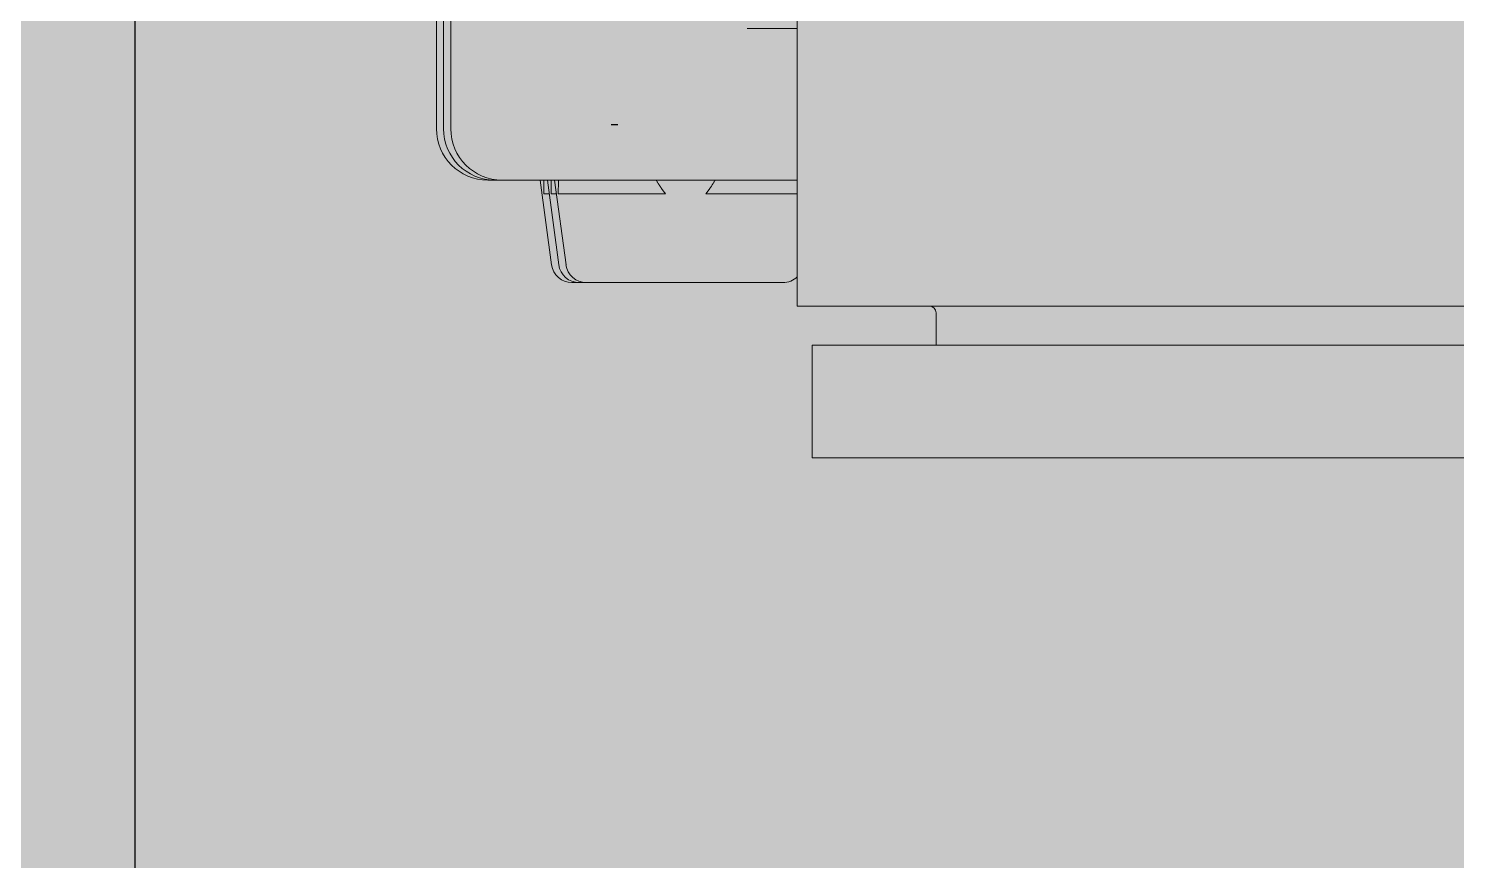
# Model space of a CAD drawing. Header units: centimetres. Extents: x 405564 to 502064, y 46284 to 60634.
# Drawn here: x 484580.83 to 484601.71, y 56721.81 to 56733.97 of the extents above; entities that cross this region are included whole.
import ezdxf

# ---------------------------------------------------------------- set-up
doc = ezdxf.new("R2010")
doc.units = ezdxf.units.CM
for name, pattern in [('ACAD_ISO07W100', [3, 0, -3]), ('CENTERX3', [23, 15, -3, 2, -3]), ('DOT', [0.25, 0, -0.25])]:
    doc.linetypes.add(name, pattern=pattern)
doc.layers.get('0').update_dxf_attribs({"color": 8, "lineweight": 9})
doc.layers.add('0-KRCN-MİMARİ-220526', color=8, linetype='Continuous', lineweight=9)
doc.layers.add('Visible (ISO)', color=8, linetype='Continuous', lineweight=18)
doc.layers.add('AS_DOS_TERAS_UST', color=8, linetype='ACAD_ISO07W100')
doc.layers.add('AS_NOT_MIMARI', color=8, linetype='Continuous')

# ---------------------------------------------------------------- blocks, each defined once
blk = doc.blocks.new('A$Cdfb98813')
h = blk.add_hatch()
h.set_pattern_fill('ANGLE', color=256, scale=0.3)
h.set_pattern_definition([(0, (182.2423, -979.0145), (0, 2.0955), [1.524, -0.5715]), (90, (182.2423, -979.0145), (-2.0955, 1e-16), [1.524, -0.5715])])
h.paths.add_polyline_path([(1918.018, 199.001), (1545.018, 199.001), (1545.018, 300), (1515.018, 300), (1515.018, 199.001), (238.979, 199.001), (238.979, -429.5), (238.979, -658.015), (1918.018, -658.015)])
h.paths.add_polyline_path([(268.979, -429.5), (268.979, 169.001), (1888.018, 169.001), (1888.018, -628.015), (268.979, -628.015), (268.979, -453.5)], flags=16)
h.paths.add_polyline_path([(1888.018, -429.5), (268.979, -429.5), (268.979, -459.5), (1888.018, -459.5)], flags=0)
h = blk.add_hatch()
h.set_pattern_fill('ANGLE', color=256)
h.set_pattern_definition([(0, (-483849.746, -58273.935), (0, 6.985), [5.08, -1.905]), (90, (-483849.746, -58273.935), (-6.985, 4e-16), [5.08, -1.905])])
h.paths.add_polyline_path([(425.139, -15.05), (800.139, -15.05), (800.139, -100), (900, -100), (900.139, -15.05), (1700, -15.05), (1700, -100), (1800, -100), (1800.139, -15.05), (2235.139, -15.05), (2235.139, -206), (425.139, -206.05)])
at = {"linetype": 'CENTERX3', "ltscale": 10}
blk.add_line((732.639, -697.89), (732.639, 242.136), dxfattribs=at)
at = {"layer": 'Visible (ISO)'}
for p, q in [((742.321, -102.65), (742.321, -84.65)), ((737.045, -96.408), (737.045, -100.058)), ((737.15, -96.408), (737.15, -100.058)), ((737.255, -96.408), (737.255, -100.058)), ((742.321, -98.594), (741.588, -98.594)), ((737.835, -100.808), (737.795, -100.808)), ((737.795, -100.808), (737.795, -100.808)), ((737.835, -100.808), (737.9, -100.808)), ((737.94, -100.808), (737.9, -100.808)), ((737.9, -100.808), (737.9, -100.808)), ((737.94, -100.808), (738.005, -100.808)), ((738.045, -100.808), (738.005, -100.808)), ((738.005, -100.808), (738.005, -100.808)), ((738.045, -100.808), (738.801, -100.808)), ((738.73, -102.048), (738.564, -100.808)), ((738.835, -102.048), (738.669, -100.808)), ((738.94, -102.048), (738.774, -100.808)), ((742.321, -100.808), (738.801, -100.808)), ((738.617, -101.008), (738.627, -101.008)), ((738.627, -101.008), (738.696, -101.008)), ((738.722, -101.008), (738.732, -101.008)), ((738.732, -101.008), (738.801, -101.008)), ((738.827, -101.008), (738.837, -101.008)), ((738.837, -101.008), (739.14, -101.008)), ((739.14, -101.008), (740.395, -101.008)), ((740.985, -101.008), (742.24, -101.008)), ((742.24, -101.008), (742.321, -101.008)), ((739.027, -102.308), (739.132, -102.308)), ((739.132, -102.308), (739.237, -102.308)), ((739.237, -102.308), (742.112, -102.308)), ((792.321, -102.65), (742.321, -102.65)), ((744.351, -103.22), (744.351, -102.75)), ((742.541, -103.22), (743.141, -103.22)), ((742.541, -103.22), (742.541, -104.87)), ((791.501, -103.22), (743.141, -103.22)), ((743.141, -104.87), (742.541, -104.87)), ((743.141, -104.87), (791.501, -104.87))]:
    blk.add_line(p, q, dxfattribs=at)
for centre, radius, start, end in [((737.795, -100.058), 0.75, 180, 270), ((737.9, -100.058), 0.75, 180, 270), ((738.005, -100.058), 0.75, 180, 270), ((739.027, -102.008), 0.3, 187.5946, 270), ((739.132, -102.008), 0.3, 187.5946, 270), ((739.237, -102.008), 0.3, 187.5946, 270), ((742.112, -102.008), 0.3, 270, 314.3471), ((744.251, -102.75), 0.1, 0, 90)]:
    blk.add_arc(centre, radius, start, end, dxfattribs=at)
for points, weights in [([(738.617, -101.008), (738.618, -100.927), (738.618, -100.808)], [1.01074308397, 1.00781971251, 1.0035555776]), ([(738.722, -101.008), (738.723, -100.927), (738.723, -100.808)], [1.01074308397, 1.00781971251, 1.0035555776]), ([(738.827, -101.008), (738.828, -100.927), (738.828, -100.808)], [1.01074308397, 1.00781971251, 1.0035555776]), ([(740.257, -100.808), (740.326, -100.927), (740.395, -101.008)], [1.0035555776, 1.00781971251, 1.01074308397]), ([(740.985, -101.008), (741.053, -100.927), (741.123, -100.808)], [1.01074308397, 1.00781971251, 1.0035555776])]:
    blk.add_rational_spline(points, weights, degree=2, dxfattribs=at)
blk = doc.blocks.new('A$C6A10306C')
at = {"layer": 'AS_DOS_TERAS_UST', "linetype": 'DOT', "ltscale": 80}
blk.add_line((14085.68, -3901.454), (13710.68, -3901.454), dxfattribs=at)
at = {"layer": 'AS_NOT_MIMARI'}
blk.add_blockref('A$Cdfb98813', (13285.68, -3801.454), dxfattribs=at)

msp = doc.modelspace()

# ---------------------------------------------------------------- block references
at = {"layer": '0-KRCN-MİMARİ-220526'}
msp.add_blockref('A$C6A10306C', (470564.066, 60634.016), dxfattribs=at)

doc.saveas('drawing.dxf')
